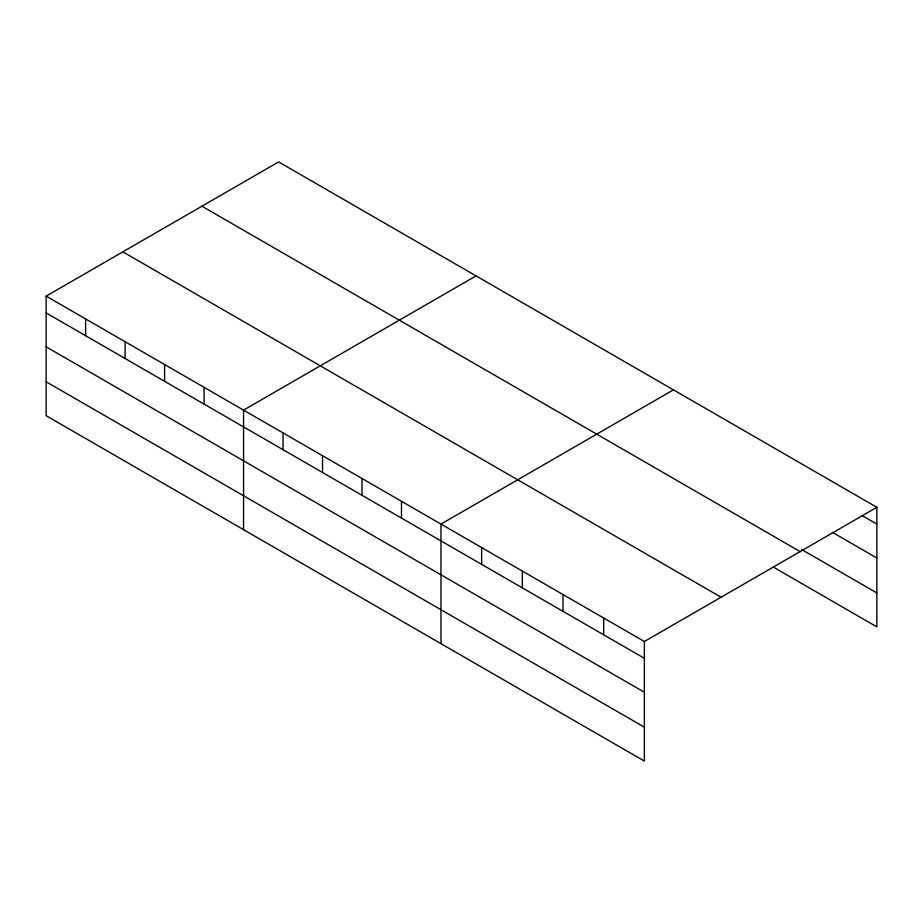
<?xml version="1.0" encoding="UTF-8"?>
<svg xmlns="http://www.w3.org/2000/svg" width="923" height="923" viewBox="0 0 923 923"><rect width="100%" height="100%" fill="white"/><g stroke="black" fill="none" stroke-linecap="round" stroke-linejoin="round"><path stroke-width="1.38" d="M644.369 692.227L644.369 641.52L46.15 296.145L46.15 415.708L644.369 761.083L644.369 692.227L46.15 346.852M773.301 567.08L876.85 626.855L876.85 507.292L278.631 161.917L46.15 296.145M476.049 275.885L243.557 410.112L243.557 529.687M673.455 389.864L440.975 524.091L440.975 643.654M644.369 641.52L876.85 507.292M862.059 515.542L876.85 524.079M832.477 532.375L876.85 558M801.66 549.531L876.85 592.947M201.918 206.21L800.126 551.585M122.874 251.852L721.082 597.227M46.15 312.932L644.369 658.307M46.15 381.787L644.369 727.162M603.688 618.029L603.688 634.816M563.007 594.55L563.007 611.338M522.326 571.06L522.326 587.847M481.644 547.57L481.644 564.368M401.493 501.293L401.493 518.08M362.012 478.495L362.012 495.293M322.531 455.708L322.531 472.495M283.038 432.91L283.038 449.697M204.075 387.325L204.075 404.112M164.594 364.527L164.594 381.314M125.113 341.729L125.113 358.516M85.631 318.931L85.631 335.73"/></g></svg>
